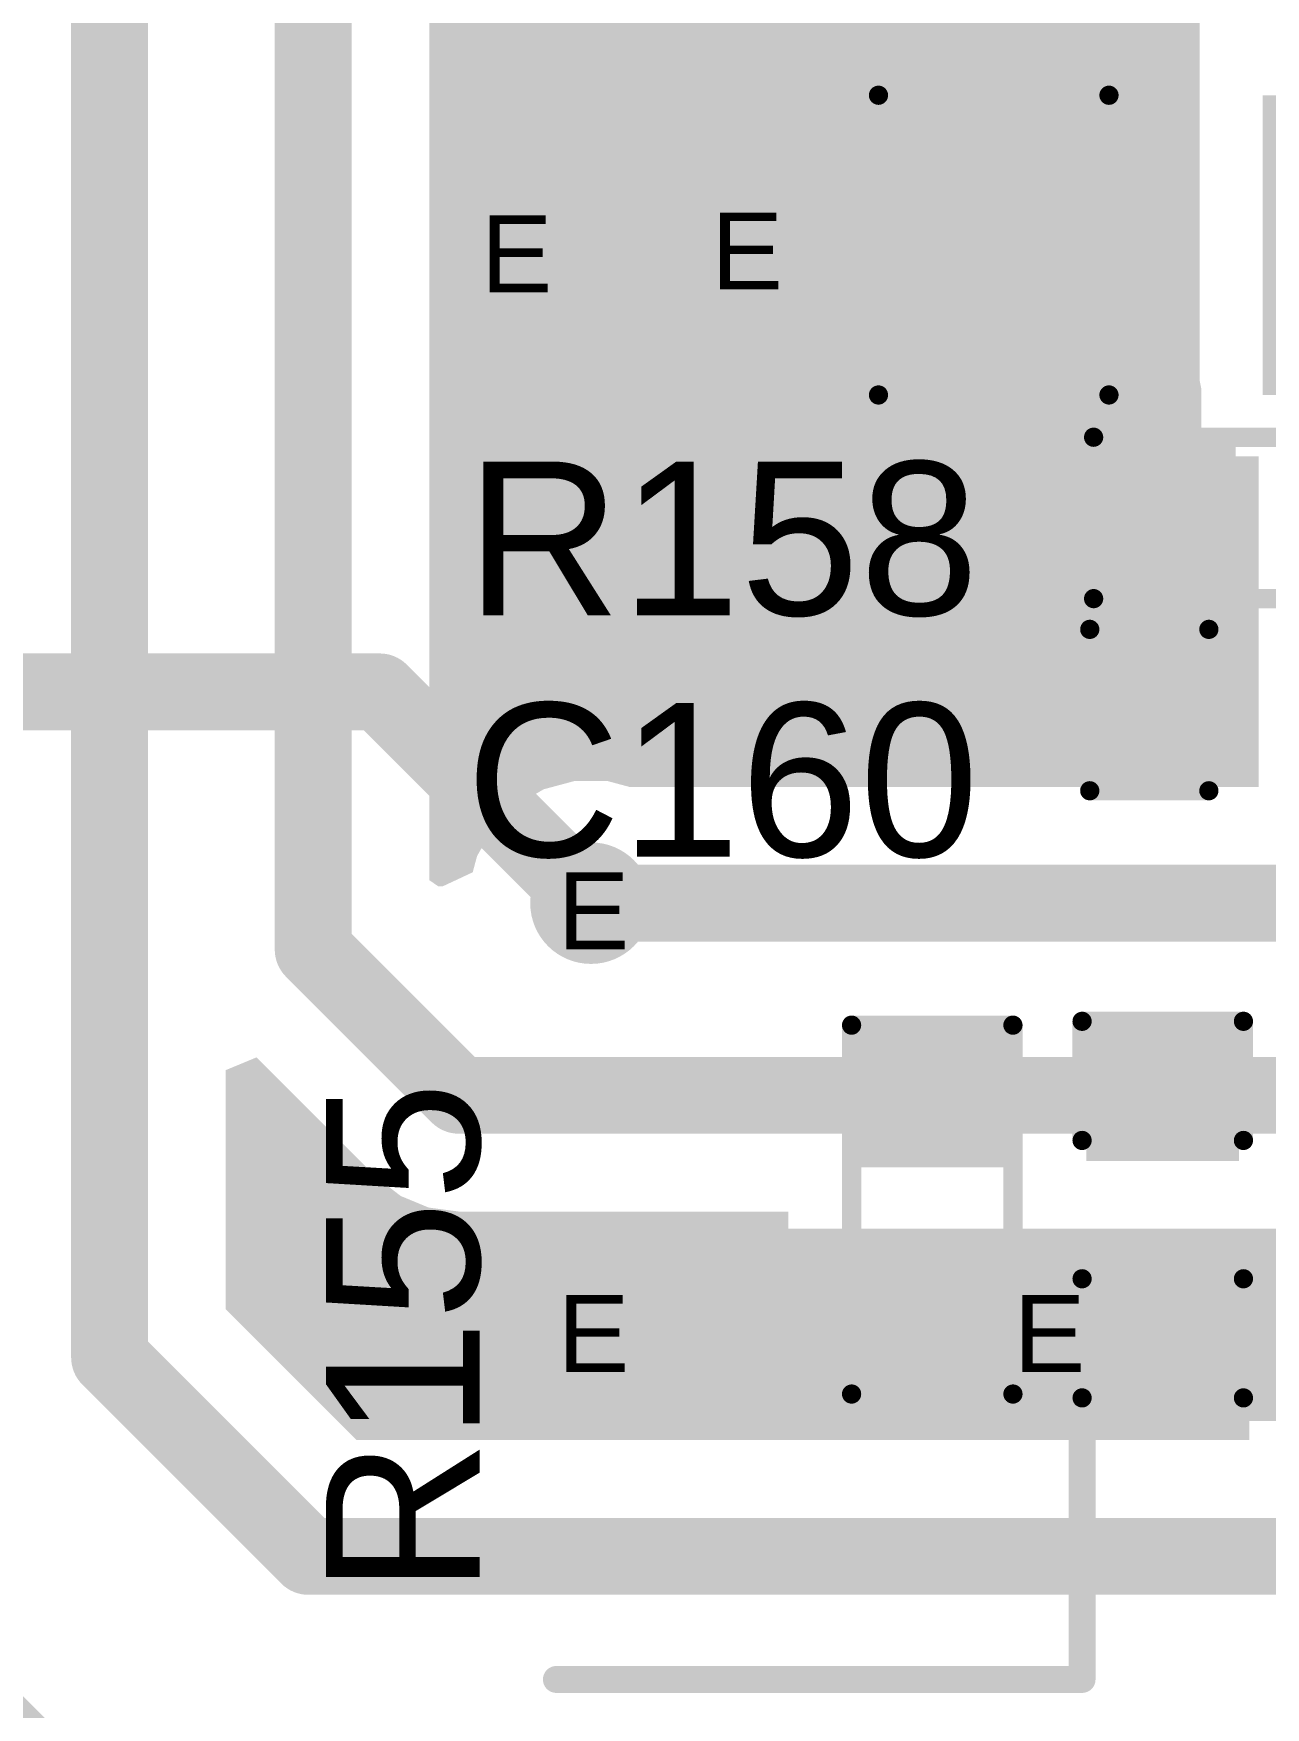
# Model space of a CAD drawing. Header units: inches. Extents: x 68 to 568, y 3 to 460.
# Drawn here: x 141.25 to 149.39, y 173.3 to 184.37 of the extents above; entities that cross this region are included whole.
import ezdxf

# ---------------------------------------------------------------- set-up
doc = ezdxf.new("R2010")
doc.units = ezdxf.units.IN
for name, color, linetype in [('Bottom Layer', 5, 'Continuous'), ('Bottom Solder', 6, 'Continuous'), ('Drill Drawing', 1, 'Continuous'), ('Layer 1', 16, 'Continuous'), ('Layer 2', 76, 'Continuous'), ('Top Layer', 1, 'Continuous'), ('Top Overlay', 2, 'Continuous'), ('Top Paste', 8, 'Continuous'), ('Top Solder', 216, 'Continuous'), ('Via Holes', 16, 'Continuous')]:
    doc.layers.add(name, color=color, linetype=linetype)
doc.styles.add('Arial', font='', dxfattribs={"height": 0.2})
doc.styles.get('Arial').set_extended_font_data('Arial')

# ---------------------------------------------------------------- blocks, each defined once
blk = doc.blocks.new('C___1206_346')
at = {"layer": 'Top Layer'}
for points in [[(-2.032, 0.889), (-0.508, 0.889), (-0.508, -0.889), (-2.032, -0.889)], [(0.508, 0.889), (2.032, 0.889), (2.032, -0.889), (0.508, -0.889)]]:
    blk.add_hatch(color=1, dxfattribs=at).paths.add_polyline_path(points)
at = {"layer": 'Top Paste'}
for points in [[(-2.032, 0.889), (-0.508, 0.889), (-0.508, -0.889), (-2.032, -0.889)], [(0.508, 0.889), (2.032, 0.889), (2.032, -0.889), (0.508, -0.889)]]:
    blk.add_hatch(color=8, dxfattribs=at).paths.add_polyline_path(points)
at = {"layer": 'Top Solder'}
for points in [[(-2.1336, 0.9905999999999999), (-0.4064, 0.9905999999999999), (-0.4064, -0.9905999999999999), (-2.1336, -0.9905999999999999)], [(0.4064, 0.9905999999999999), (2.1336, 0.9905999999999999), (2.1336, -0.9905999999999999), (0.4064, -0.9905999999999999)]]:
    blk.add_hatch(color=216, dxfattribs=at).paths.add_polyline_path(points)
at = {"layer": 'Top Overlay'}
for points in [[(-2.1336, 0.9905999999999999, 0.127, 0.127, 0), (-2.1336, -0.9905999999999999, 0.127, 0.127, 0)], [(-0.6096, 0.9905999999999999, 0.127, 0.127, 0), (-2.1336, 0.9905999999999999, 0.127, 0.127, 0)], [(2.1336, 0.9905999999999999, 0.127, 0.127, 0), (0.6096, 0.9905999999999999, 0.127, 0.127, 0)], [(2.1336, 0.9905999999999999, 0.127, 0.127, 0), (2.1336, -0.9905999999999999, 0.127, 0.127, 0)], [(-0.6096, -0.9905999999999999, 0.127, 0.127, 0), (-2.1336, -0.9905999999999999, 0.127, 0.127, 0)], [(2.1336, -0.9905999999999999, 0.127, 0.127, 0), (0.6096, -0.9905999999999999, 0.127, 0.127, 0)]]:
    blk.add_lwpolyline(points, format="xyseb", dxfattribs=at)
for points in [[(-2.16535, 0.9905999999999999, 0.0635, 0.0635, 1), (-2.10185, 0.9905999999999999, 0.0635, 0.0635, 1)], [(-2.16535, 0.9905999999999999, 0.0635, 0.0635, 1), (-2.10185, 0.9905999999999999, 0.0635, 0.0635, 1)], [(-0.64135, 0.9905999999999999, 0.0635, 0.0635, 1), (-0.57785, 0.9905999999999999, 0.0635, 0.0635, 1)], [(0.57785, 0.9905999999999999, 0.0635, 0.0635, 1), (0.64135, 0.9905999999999999, 0.0635, 0.0635, 1)], [(2.10185, 0.9905999999999999, 0.0635, 0.0635, 1), (2.16535, 0.9905999999999999, 0.0635, 0.0635, 1)], [(2.10185, 0.9905999999999999, 0.0635, 0.0635, 1), (2.16535, 0.9905999999999999, 0.0635, 0.0635, 1)], [(-2.16535, -0.9905999999999999, 0.0635, 0.0635, 1), (-2.10185, -0.9905999999999999, 0.0635, 0.0635, 1)], [(-2.16535, -0.9905999999999999, 0.0635, 0.0635, 1), (-2.10185, -0.9905999999999999, 0.0635, 0.0635, 1)], [(-0.64135, -0.9905999999999999, 0.0635, 0.0635, 1), (-0.57785, -0.9905999999999999, 0.0635, 0.0635, 1)], [(0.57785, -0.9905999999999999, 0.0635, 0.0635, 1), (0.64135, -0.9905999999999999, 0.0635, 0.0635, 1)], [(2.10185, -0.9905999999999999, 0.0635, 0.0635, 1), (2.16535, -0.9905999999999999, 0.0635, 0.0635, 1)], [(2.10185, -0.9905999999999999, 0.0635, 0.0635, 1), (2.16535, -0.9905999999999999, 0.0635, 0.0635, 1)]]:
    blk.add_lwpolyline(points, format="xyseb", close=True, dxfattribs=at)
blk = doc.blocks.new('C___0603_347')
at = {"layer": 'Top Layer'}
for points in [[(-0.3809999999999999, 0.4445), (-0.3809999999999999, -0.4445), (-1.143, -0.4445), (-1.143, 0.4445)], [(1.143, 0.4445), (1.143, -0.4445), (0.3809999999999999, -0.4445), (0.3809999999999999, 0.4445)]]:
    blk.add_hatch(color=1, dxfattribs=at).paths.add_polyline_path(points)
at = {"layer": 'Top Paste'}
for points in [[(-0.3809999999999999, 0.4445), (-0.3809999999999999, -0.4445), (-1.143, -0.4445), (-1.143, 0.4445)], [(1.143, 0.4445), (1.143, -0.4445), (0.3809999999999999, -0.4445), (0.3809999999999999, 0.4445)]]:
    blk.add_hatch(color=8, dxfattribs=at).paths.add_polyline_path(points)
at = {"layer": 'Top Solder'}
for points in [[(-0.3210001199999999, 0.50449988), (-0.3210001199999999, -0.50449988), (-1.20299988, -0.50449988), (-1.20299988, 0.50449988)], [(1.20299988, 0.50449988), (1.20299988, -0.50449988), (0.3210001199999999, -0.50449988), (0.3210001199999999, 0.50449988)]]:
    blk.add_hatch(color=216, dxfattribs=at).paths.add_polyline_path(points)
at = {"layer": 'Top Overlay'}
for points in [[(-1.2446, 0.5334, 0.127, 0.127, 0), (-1.2446, -0.5334, 0.127, 0.127, 0)], [(-1.2446, 0.5334, 0.127, 0.127, 0), (-0.4571999999999999, 0.5334, 0.127, 0.127, 0)], [(0.4571999999999999, 0.5334, 0.127, 0.127, 0), (1.2446, 0.5334, 0.127, 0.127, 0)], [(1.2446, 0.5334, 0.127, 0.127, 0), (1.2446, -0.5334, 0.127, 0.127, 0)], [(-1.2446, -0.5334, 0.127, 0.127, 0), (-0.4571999999999999, -0.5334, 0.127, 0.127, 0)], [(0.4571999999999999, -0.5334, 0.127, 0.127, 0), (1.2446, -0.5334, 0.127, 0.127, 0)]]:
    blk.add_lwpolyline(points, format="xyseb", dxfattribs=at)
for points in [[(-1.27635, 0.5334, 0.0635, 0.0635, 1), (-1.21285, 0.5334, 0.0635, 0.0635, 1)], [(-1.27635, 0.5334, 0.0635, 0.0635, 1), (-1.21285, 0.5334, 0.0635, 0.0635, 1)], [(-0.4889499999999999, 0.5334, 0.0635, 0.0635, 1), (-0.42545, 0.5334, 0.0635, 0.0635, 1)], [(0.42545, 0.5334, 0.0635, 0.0635, 1), (0.4889499999999999, 0.5334, 0.0635, 0.0635, 1)], [(1.21285, 0.5334, 0.0635, 0.0635, 1), (1.27635, 0.5334, 0.0635, 0.0635, 1)], [(1.21285, 0.5334, 0.0635, 0.0635, 1), (1.27635, 0.5334, 0.0635, 0.0635, 1)], [(-1.27635, -0.5334, 0.0635, 0.0635, 1), (-1.21285, -0.5334, 0.0635, 0.0635, 1)], [(-1.27635, -0.5334, 0.0635, 0.0635, 1), (-1.21285, -0.5334, 0.0635, 0.0635, 1)], [(-0.4889499999999999, -0.5334, 0.0635, 0.0635, 1), (-0.42545, -0.5334, 0.0635, 0.0635, 1)], [(0.42545, -0.5334, 0.0635, 0.0635, 1), (0.4889499999999999, -0.5334, 0.0635, 0.0635, 1)], [(1.21285, -0.5334, 0.0635, 0.0635, 1), (1.27635, -0.5334, 0.0635, 0.0635, 1)], [(1.21285, -0.5334, 0.0635, 0.0635, 1), (1.27635, -0.5334, 0.0635, 0.0635, 1)]]:
    blk.add_lwpolyline(points, format="xyseb", close=True, dxfattribs=at)
blk = doc.blocks.new('C___0603_351')
at = {"layer": 'Top Layer'}
for points in [[(-0.3809999999999999, 0.4445), (-0.3810000000000001, -0.4445), (-1.143, -0.4445), (-1.143, 0.4445)], [(1.143, 0.4445), (1.143, -0.4445), (0.3809999999999999, -0.4445), (0.3810000000000001, 0.4445)]]:
    blk.add_hatch(color=1, dxfattribs=at).paths.add_polyline_path(points)
at = {"layer": 'Top Paste'}
for points in [[(-0.3809999999999999, 0.4445), (-0.3810000000000001, -0.4445), (-1.143, -0.4445), (-1.143, 0.4445)], [(1.143, 0.4445), (1.143, -0.4445), (0.3809999999999999, -0.4445), (0.3810000000000001, 0.4445)]]:
    blk.add_hatch(color=8, dxfattribs=at).paths.add_polyline_path(points)
at = {"layer": 'Top Solder'}
for points in [[(-0.3210001199999999, 0.5044998799999999), (-0.3210001200000001, -0.50449988), (-1.20299988, -0.5044998799999999), (-1.20299988, 0.50449988)], [(1.20299988, 0.5044998799999999), (1.20299988, -0.50449988), (0.3210001199999999, -0.5044998799999999), (0.3210001200000001, 0.50449988)]]:
    blk.add_hatch(color=216, dxfattribs=at).paths.add_polyline_path(points)
at = {"layer": 'Top Overlay'}
for points in [[(-1.2446, -0.5334, 0.127, 0.127, 0), (-1.2446, 0.5334, 0.127, 0.127, 0)], [(-1.2446, 0.5334, 0.127, 0.127, 0), (-0.4571999999999999, 0.5334, 0.127, 0.127, 0)], [(0.4571999999999999, 0.5334, 0.127, 0.127, 0), (1.2446, 0.5334, 0.127, 0.127, 0)], [(1.2446, -0.5334, 0.127, 0.127, 0), (1.2446, 0.5334, 0.127, 0.127, 0)], [(-1.2446, -0.5334, 0.127, 0.127, 0), (-0.4571999999999999, -0.5334, 0.127, 0.127, 0)], [(0.4571999999999999, -0.5334, 0.127, 0.127, 0), (1.2446, -0.5334, 0.127, 0.127, 0)]]:
    blk.add_lwpolyline(points, format="xyseb", dxfattribs=at)
for points in [[(-1.27635, 0.5334, 0.0635, 0.0635, 1), (-1.21285, 0.5334, 0.0635, 0.0635, 1)], [(-1.27635, 0.5334, 0.0635, 0.0635, 1), (-1.21285, 0.5334, 0.0635, 0.0635, 1)], [(-0.4889499999999999, 0.5334, 0.0635, 0.0635, 1), (-0.42545, 0.5334, 0.0635, 0.0635, 1)], [(0.42545, 0.5334, 0.0635, 0.0635, 1), (0.4889499999999999, 0.5334, 0.0635, 0.0635, 1)], [(1.21285, 0.5334, 0.0635, 0.0635, 1), (1.27635, 0.5334, 0.0635, 0.0635, 1)], [(1.21285, 0.5334, 0.0635, 0.0635, 1), (1.27635, 0.5334, 0.0635, 0.0635, 1)], [(-1.27635, -0.5334, 0.0635, 0.0635, 1), (-1.21285, -0.5334, 0.0635, 0.0635, 1)], [(-1.27635, -0.5334, 0.0635, 0.0635, 1), (-1.21285, -0.5334, 0.0635, 0.0635, 1)], [(-0.4889499999999999, -0.5334, 0.0635, 0.0635, 1), (-0.42545, -0.5334, 0.0635, 0.0635, 1)], [(0.42545, -0.5334, 0.0635, 0.0635, 1), (0.4889499999999999, -0.5334, 0.0635, 0.0635, 1)], [(1.21285, -0.5334, 0.0635, 0.0635, 1), (1.27635, -0.5334, 0.0635, 0.0635, 1)], [(1.21285, -0.5334, 0.0635, 0.0635, 1), (1.27635, -0.5334, 0.0635, 0.0635, 1)]]:
    blk.add_lwpolyline(points, format="xyseb", close=True, dxfattribs=at)
blk = doc.blocks.new('R___0603_380')
at = {"layer": 'Top Layer'}
for points in [[(-0.3809999999999999, 0.4445), (-0.3809999999999999, -0.4445), (-1.143, -0.4445), (-1.143, 0.4445)], [(1.143, 0.4445), (1.143, -0.4445), (0.3809999999999999, -0.4445), (0.3809999999999999, 0.4445)]]:
    blk.add_hatch(color=1, dxfattribs=at).paths.add_polyline_path(points)
at = {"layer": 'Top Paste'}
for points in [[(-0.3809999999999999, 0.4445), (-0.3809999999999999, -0.4445), (-1.143, -0.4445), (-1.143, 0.4445)], [(1.143, 0.4445), (1.143, -0.4445), (0.3809999999999999, -0.4445), (0.3809999999999999, 0.4445)]]:
    blk.add_hatch(color=8, dxfattribs=at).paths.add_polyline_path(points)
at = {"layer": 'Top Solder'}
for points in [[(-0.2794, 0.5460999999999999), (-0.2794, -0.5460999999999999), (-1.2446, -0.5460999999999999), (-1.2446, 0.5460999999999999)], [(1.2446, 0.5460999999999999), (1.2446, -0.5460999999999999), (0.2794, -0.5460999999999999), (0.2794, 0.5460999999999999)]]:
    blk.add_hatch(color=216, dxfattribs=at).paths.add_polyline_path(points)
at = {"layer": 'Top Overlay'}
for points in [[(-1.2192, 0.5334, 0.127, 0.127, 0), (-1.2192, -0.5334, 0.127, 0.127, 0)], [(-1.2192, 0.5334, 0.127, 0.127, 0), (1.2192, 0.5334, 0.127, 0.127, 0)], [(1.2192, 0.5334, 0.127, 0.127, 0), (1.2192, -0.5334, 0.127, 0.127, 0)], [(-1.2192, -0.5334, 0.127, 0.127, 0), (1.2192, -0.5334, 0.127, 0.127, 0)]]:
    blk.add_lwpolyline(points, format="xyseb", dxfattribs=at)
for points in [[(-1.25095, 0.5334, 0.0635, 0.0635, 1), (-1.18745, 0.5334, 0.0635, 0.0635, 1)], [(-1.25095, 0.5334, 0.0635, 0.0635, 1), (-1.18745, 0.5334, 0.0635, 0.0635, 1)], [(1.18745, 0.5334, 0.0635, 0.0635, 1), (1.25095, 0.5334, 0.0635, 0.0635, 1)], [(1.18745, 0.5334, 0.0635, 0.0635, 1), (1.25095, 0.5334, 0.0635, 0.0635, 1)], [(-1.25095, -0.5334, 0.0635, 0.0635, 1), (-1.18745, -0.5334, 0.0635, 0.0635, 1)], [(-1.25095, -0.5334, 0.0635, 0.0635, 1), (-1.18745, -0.5334, 0.0635, 0.0635, 1)], [(1.18745, -0.5334, 0.0635, 0.0635, 1), (1.25095, -0.5334, 0.0635, 0.0635, 1)], [(1.18745, -0.5334, 0.0635, 0.0635, 1), (1.25095, -0.5334, 0.0635, 0.0635, 1)]]:
    blk.add_lwpolyline(points, format="xyseb", close=True, dxfattribs=at)
blk = doc.blocks.new('R___0603_383')
at = {"layer": 'Top Layer'}
for points in [[(-0.3809999999999999, 0.4445), (-0.3810000000000001, -0.4445), (-1.143, -0.4445), (-1.143, 0.4445)], [(1.143, 0.4445), (1.143, -0.4445), (0.3809999999999999, -0.4445), (0.3810000000000001, 0.4445)]]:
    blk.add_hatch(color=1, dxfattribs=at).paths.add_polyline_path(points)
at = {"layer": 'Top Paste'}
for points in [[(-0.3809999999999999, 0.4445), (-0.3810000000000001, -0.4445), (-1.143, -0.4445), (-1.143, 0.4445)], [(1.143, 0.4445), (1.143, -0.4445), (0.3809999999999999, -0.4445), (0.3810000000000001, 0.4445)]]:
    blk.add_hatch(color=8, dxfattribs=at).paths.add_polyline_path(points)
at = {"layer": 'Top Solder'}
for points in [[(-0.2793999999999999, 0.5460999999999999), (-0.2794, -0.5461), (-1.2446, -0.5460999999999999), (-1.2446, 0.5461)], [(1.2446, 0.5460999999999999), (1.2446, -0.5461), (0.2793999999999999, -0.5460999999999999), (0.2794, 0.5461)]]:
    blk.add_hatch(color=216, dxfattribs=at).paths.add_polyline_path(points)
at = {"layer": 'Top Overlay'}
for points in [[(-1.2192, -0.5334, 0.127, 0.127, 0), (-1.2192, 0.5334, 0.127, 0.127, 0)], [(-1.2192, 0.5334, 0.127, 0.127, 0), (1.2192, 0.5334, 0.127, 0.127, 0)], [(1.2192, -0.5334, 0.127, 0.127, 0), (1.2192, 0.5334, 0.127, 0.127, 0)], [(-1.2192, -0.5334, 0.127, 0.127, 0), (1.2192, -0.5334, 0.127, 0.127, 0)]]:
    blk.add_lwpolyline(points, format="xyseb", dxfattribs=at)
for points in [[(-1.25095, 0.5334, 0.0635, 0.0635, 1), (-1.18745, 0.5334, 0.0635, 0.0635, 1)], [(-1.25095, 0.5334, 0.0635, 0.0635, 1), (-1.18745, 0.5334, 0.0635, 0.0635, 1)], [(1.18745, 0.5334, 0.0635, 0.0635, 1), (1.25095, 0.5334, 0.0635, 0.0635, 1)], [(1.18745, 0.5334, 0.0635, 0.0635, 1), (1.25095, 0.5334, 0.0635, 0.0635, 1)], [(-1.25095, -0.5334, 0.0635, 0.0635, 1), (-1.18745, -0.5334, 0.0635, 0.0635, 1)], [(-1.25095, -0.5334, 0.0635, 0.0635, 1), (-1.18745, -0.5334, 0.0635, 0.0635, 1)], [(1.18745, -0.5334, 0.0635, 0.0635, 1), (1.25095, -0.5334, 0.0635, 0.0635, 1)], [(1.18745, -0.5334, 0.0635, 0.0635, 1), (1.25095, -0.5334, 0.0635, 0.0635, 1)]]:
    blk.add_lwpolyline(points, format="xyseb", close=True, dxfattribs=at)

msp = doc.modelspace()

# ---------------------------------------------------------------- hatches: boundary and pattern name
at = {"layer": 'Bottom Layer'}
h = msp.add_hatch(color=5, dxfattribs=at)
edge = h.paths.add_edge_path()
edge.add_arc((144.4244, 182.963058), 0.2999994, 0, 360)
h = msp.add_hatch(color=5, dxfattribs=at)
edge = h.paths.add_edge_path()
edge.add_arc((145.9484, 182.98145776), 0.2999994, 0, 360)
h = msp.add_hatch(color=5, dxfattribs=at)
edge = h.paths.add_edge_path()
edge.add_arc((144.9324, 178.619658), 0.2999994, 0, 360)
h = msp.add_hatch(color=5, dxfattribs=at)
edge = h.paths.add_edge_path()
edge.add_arc((144.9324, 175.825658), 0.2999994, 0, 360)
h = msp.add_hatch(color=5, dxfattribs=at)
edge = h.paths.add_edge_path()
edge.add_arc((147.94740032, 175.825658), 0.2999994, 0, 360)
at = {"layer": 'Bottom Solder'}
h = msp.add_hatch(color=6, dxfattribs=at)
edge = h.paths.add_edge_path()
edge.add_arc((144.4244, 182.963058), 0.4015993999999999, 0, 360)
h = msp.add_hatch(color=6, dxfattribs=at)
edge = h.paths.add_edge_path()
edge.add_arc((145.9484, 182.98145776), 0.4015993999999999, 0, 360)
h = msp.add_hatch(color=6, dxfattribs=at)
edge = h.paths.add_edge_path()
edge.add_arc((144.9324, 178.619658), 0.4015993999999999, 0, 360)
h = msp.add_hatch(color=6, dxfattribs=at)
edge = h.paths.add_edge_path()
edge.add_arc((144.9324, 175.825658), 0.4015993999999999, 0, 360)
h = msp.add_hatch(color=6, dxfattribs=at)
edge = h.paths.add_edge_path()
edge.add_arc((147.94740032, 175.825658), 0.4015993999999999, 0, 360)
at = {"layer": 'Layer 1'}
h = msp.add_hatch(color=16, dxfattribs=at)
edge = h.paths.add_edge_path()
edge.add_arc((144.4244, 182.963058), 0.2999994, 0, 360)
h = msp.add_hatch(color=16, dxfattribs=at)
edge = h.paths.add_edge_path()
edge.add_arc((145.9484, 182.98145776), 0.2999994, 0, 360)
h = msp.add_hatch(color=16, dxfattribs=at)
edge = h.paths.add_edge_path()
edge.add_arc((144.9324, 178.619658), 0.2999994, 0, 360)
h = msp.add_hatch(color=16, dxfattribs=at)
edge = h.paths.add_edge_path()
edge.add_arc((144.9324, 175.825658), 0.2999994, 0, 360)
h = msp.add_hatch(color=16, dxfattribs=at)
edge = h.paths.add_edge_path()
edge.add_arc((147.94740032, 175.825658), 0.2999994, 0, 360)
at = {"layer": 'Layer 2'}
h = msp.add_hatch(color=76, dxfattribs=at)
edge = h.paths.add_edge_path()
edge.add_arc((144.4244, 182.963058), 0.2999994, 0, 360)
h = msp.add_hatch(color=76, dxfattribs=at)
edge = h.paths.add_edge_path()
edge.add_arc((145.9484, 182.98145776), 0.2999994, 0, 360)
h = msp.add_hatch(color=76, dxfattribs=at)
edge = h.paths.add_edge_path()
edge.add_arc((144.9324, 178.619658), 0.2999994, 0, 360)
h = msp.add_hatch(color=76, dxfattribs=at)
edge = h.paths.add_edge_path()
edge.add_arc((144.9324, 175.825658), 0.2999994, 0, 360)
h = msp.add_hatch(color=76, dxfattribs=at)
edge = h.paths.add_edge_path()
edge.add_arc((147.94740032, 175.825658), 0.2999994, 0, 360)
at = {"layer": 'Top Layer'}
for points in [[(162.70297152, 197.7443467), (162.681793, 197.71674706), (162.60501134, 197.5313804), (162.57882394, 197.33245776), (162.57882394, 194.33310638), (162.44271042, 194.23528082), (162.3756214, 194.211829), (162.2044, 194.24588532), (157.513401, 194.24588532), (157.31518956, 194.20645944), (157.28091734, 194.1835588), (157.0992032, 194.1835588), (157.0992032, 194.02241866), (157.03487516, 193.92614504), (156.99544928, 193.7279336), (156.99544928, 193.40651692), (156.97150724, 193.224658), (156.99544928, 193.04279908), (156.99544928, 192.7865588), (155.66822308, 192.7865588), (155.57001144, 192.85218224), (155.3718, 192.89160812), (149.47489536, 192.89160812), (149.27668392, 192.85218224), (149.10864768, 192.73990408), (148.99636952, 192.57186784), (148.95694364, 192.3736564), (148.95694364, 190.72845776), (148.95694364, 182.074058), (148.96689536, 182.02402508), (148.96689536, 181.5724588), (149.34789536, 181.5724588), (149.34789536, 180.2135588), (149.34789536, 179.38823406), (145.18590216, 179.38823406), (145.0387752, 179.4276574), (144.8260248, 179.4276574), (144.62052356, 179.37259274), (144.43627704, 179.26621754), (144.28584046, 179.11578096), (144.17946526, 178.93153444), (144.15057022, 178.8236962), (143.95123356, 178.7304401), (143.92331896, 178.7311513), (143.86425126, 178.77061782), (143.86425126, 194.82720242), (144.43253054, 195.3954817), (159.74838256, 195.3954817), (159.9473052, 195.4216691), (160.13267186, 195.49845076), (160.29184858, 195.62059174), (162.54986794, 197.87861364)], [(143.51540766, 176.80619198), (143.67458438, 176.684051), (143.85995104, 176.60726934), (144.05887368, 176.5810794), (144.058894, 176.58108194), (146.23639536, 176.58108194), (146.23639536, 176.4670588), (149.66539536, 176.4670588), (149.66539536, 176.58108194), (151.25572746, 176.58108194), (151.33348956, 176.393348), (151.1925983, 176.25245674), (151.07045732, 176.09328002), (150.99367566, 175.90791336), (150.96748826, 175.70899072), (150.96748826, 175.1970588), (149.28439536, 175.1970588), (149.28439536, 175.07023406), (143.3828095, 175.07023406), (142.51805126, 175.9349923), (142.51805126, 177.51617786), (142.72125126, 177.60034838)]]:
    msp.add_hatch(color=1, dxfattribs=at).paths.add_polyline_path(points)
h = msp.add_hatch(color=1, dxfattribs=at)
edge = h.paths.add_edge_path()
edge.add_arc((144.4244, 182.963058), 0.2999994, 0, 360)
h = msp.add_hatch(color=1, dxfattribs=at)
edge = h.paths.add_edge_path()
edge.add_arc((145.9484, 182.98145776), 0.2999994, 0, 360)
h = msp.add_hatch(color=1, dxfattribs=at)
edge = h.paths.add_edge_path()
edge.add_arc((144.9324, 178.619658), 0.2999994, 0, 360)
h = msp.add_hatch(color=1, dxfattribs=at)
edge = h.paths.add_edge_path()
edge.add_arc((144.9324, 175.825658), 0.2999994, 0, 360)
h = msp.add_hatch(color=1, dxfattribs=at)
edge = h.paths.add_edge_path()
edge.add_arc((147.94740032, 175.825658), 0.2999994, 0, 360)
at = {"layer": 'Top Solder'}
h = msp.add_hatch(color=216, dxfattribs=at)
edge = h.paths.add_edge_path()
edge.add_arc((144.4244, 182.963058), 0.4015993999999999, 0, 360)
h = msp.add_hatch(color=216, dxfattribs=at)
edge = h.paths.add_edge_path()
edge.add_arc((145.9484, 182.98145776), 0.4015993999999999, 0, 360)
h = msp.add_hatch(color=216, dxfattribs=at)
edge = h.paths.add_edge_path()
edge.add_arc((144.9324, 178.619658), 0.4015993999999999, 0, 360)
h = msp.add_hatch(color=216, dxfattribs=at)
edge = h.paths.add_edge_path()
edge.add_arc((144.9324, 175.825658), 0.4015993999999999, 0, 360)
h = msp.add_hatch(color=216, dxfattribs=at)
edge = h.paths.add_edge_path()
edge.add_arc((147.94740032, 175.825658), 0.4015993999999999, 0, 360)
at = {"layer": 'Via Holes'}
h = msp.add_hatch(color=7, dxfattribs=at)
edge = h.paths.add_edge_path()
edge.add_arc((144.4244, 182.963058), 0.1499997, 0, 360)
h = msp.add_hatch(color=7, dxfattribs=at)
edge = h.paths.add_edge_path()
edge.add_arc((145.9484, 182.98145776), 0.1499997, 0, 360)
h = msp.add_hatch(color=7, dxfattribs=at)
edge = h.paths.add_edge_path()
edge.add_arc((144.9324, 178.619658), 0.1499997, 0, 360)
h = msp.add_hatch(color=7, dxfattribs=at)
edge = h.paths.add_edge_path()
edge.add_arc((144.9324, 175.825658), 0.1499997, 0, 360)
h = msp.add_hatch(color=7, dxfattribs=at)
edge = h.paths.add_edge_path()
edge.add_arc((147.94740032, 175.825658), 0.1499997, 0, 360)

# ---------------------------------------------------------------- linework, layer by layer
at = {"layer": 'Bottom Layer'}
for points in [[(133.1217683, 180.0163786, 0.508, 0.508, 0), (143.5356794, 180.0163786, 0.508, 0.508, 0)], [(143.5356794, 180.0163786, 0.508, 0.508, 0), (144.9324, 178.619658, 0.508, 0.508, 0)]]:
    msp.add_lwpolyline(points, format="xyseb", dxfattribs=at)
for points in [[(143.4086794, 180.0163786, 0.254, 0.254, 1), (143.6626794, 180.0163786, 0.254, 0.254, 1)], [(143.4086794, 180.0163786, 0.254, 0.254, 1), (143.6626794, 180.0163786, 0.254, 0.254, 1)], [(144.8054, 178.619658, 0.254, 0.254, 1), (145.0594, 178.619658, 0.254, 0.254, 1)]]:
    msp.add_lwpolyline(points, format="xyseb", close=True, dxfattribs=at)
at = {"layer": 'Top Layer'}
for points in [[(141.7494752, 175.61663632, 0.508, 0.508, 0), (141.7494752, 195.83282144, 0.508, 0.508, 0)], [(143.0956752, 178.31285648, 0.508, 0.508, 0), (143.0956752, 195.1455584, 0.508, 0.508, 0)], [(144.9324, 178.619658, 0.508, 0.508, 0), (153.4857992, 178.619658, 0.508, 0.508, 0)], [(143.0956752, 178.31285648, 0.508, 0.508, 0), (144.05887368, 177.349658, 0.508, 0.508, 0)], [(144.05887368, 177.349658, 0.508, 0.508, 0), (147.18889536, 177.349658, 0.508, 0.508, 0)], [(147.18889536, 177.349658, 0.508, 0.508, 0), (148.71289536, 177.349658, 0.508, 0.508, 0)], [(148.71289536, 177.349658, 0.508, 0.508, 0), (153.4857992, 177.349658, 0.508, 0.508, 0)], [(141.7494752, 175.61663632, 0.508, 0.508, 0), (143.06445352, 174.301658, 0.508, 0.508, 0)], [(143.06445352, 174.301658, 0.508, 0.508, 0), (150.241, 174.301658, 0.508, 0.508, 0)], [(140.41798688, 173.7769448, 0.508, 0.508, 0), (142.35707368, 171.837858, 0.508, 0.508, 0)]]:
    msp.add_lwpolyline(points, format="xyseb", dxfattribs=at)
for points in [[(144.8054, 178.619658, 0.254, 0.254, 1), (145.0594, 178.619658, 0.254, 0.254, 1)], [(142.9686752, 178.31285648, 0.254, 0.254, 1), (143.2226752, 178.31285648, 0.254, 0.254, 1)], [(142.9686752, 178.31285648, 0.254, 0.254, 1), (143.2226752, 178.31285648, 0.254, 0.254, 1)], [(143.93187368, 177.349658, 0.254, 0.254, 1), (144.18587368, 177.349658, 0.254, 0.254, 1)], [(143.93187368, 177.349658, 0.254, 0.254, 1), (144.18587368, 177.349658, 0.254, 0.254, 1)], [(147.06189536, 177.349658, 0.254, 0.254, 1), (147.31589536, 177.349658, 0.254, 0.254, 1)], [(147.06189536, 177.349658, 0.254, 0.254, 1), (147.31589536, 177.349658, 0.254, 0.254, 1)], [(148.58589536, 177.349658, 0.254, 0.254, 1), (148.83989536, 177.349658, 0.254, 0.254, 1)], [(148.58589536, 177.349658, 0.254, 0.254, 1), (148.83989536, 177.349658, 0.254, 0.254, 1)], [(141.6224752, 175.61663632, 0.254, 0.254, 1), (141.8764752, 175.61663632, 0.254, 0.254, 1)], [(141.6224752, 175.61663632, 0.254, 0.254, 1), (141.8764752, 175.61663632, 0.254, 0.254, 1)], [(142.93745352, 174.301658, 0.254, 0.254, 1), (143.19145352, 174.301658, 0.254, 0.254, 1)], [(142.93745352, 174.301658, 0.254, 0.254, 1), (143.19145352, 174.301658, 0.254, 0.254, 1)]]:
    msp.add_lwpolyline(points, format="xyseb", close=True, dxfattribs=at)
at = {"layer": 'Top Overlay'}
for points in [[(148.17949536, 173.48825856, 0.1778, 0.1778, 0), (148.17949536, 175.3494588, 0.1778, 0.1778, 0)], [(144.7038, 173.48825856, 0.1778, 0.1778, 0), (148.17949536, 173.48825856, 0.1778, 0.1778, 0)]]:
    msp.add_lwpolyline(points, format="xyseb", dxfattribs=at)
for points in [[(148.13504536, 175.3494588, 0.08889999999999999, 0.08889999999999999, 1), (148.22394536, 175.3494588, 0.08889999999999999, 0.08889999999999999, 1)], [(144.65935, 173.48825856, 0.08889999999999999, 0.08889999999999999, 1), (144.74825, 173.48825856, 0.08889999999999999, 0.08889999999999999, 1)], [(148.13504536, 173.48825856, 0.08889999999999999, 0.08889999999999999, 1), (148.22394536, 173.48825856, 0.08889999999999999, 0.08889999999999999, 1)], [(148.13504536, 173.48825856, 0.08889999999999999, 0.08889999999999999, 1), (148.22394536, 173.48825856, 0.08889999999999999, 0.08889999999999999, 1)]]:
    msp.add_lwpolyline(points, format="xyseb", close=True, dxfattribs=at)

# ---------------------------------------------------------------- block references
for name, p, rotation in [('C___1206_346', (148.96689536, 182.9694588), 180), ('R___0603_380', (147.18889536, 176.5940588), 90), ('C___0603_347', (148.71289536, 176.5940588), 90)]:
    msp.add_blockref(name, p, dxfattribs=dict(rotation=rotation))
for name, p in [('R___0603_383', (149.47489536, 181.1660588)), ('C___0603_351', (149.47489536, 179.8960588))]:
    msp.add_blockref(name, p)

# ---------------------------------------------------------------- texts
at = {"layer": 'Drill Drawing', "style": 'Arial'}
for p in [(144.2043217, 182.65834182), (145.7283217, 182.67674158), (144.7123217, 178.31494182), (144.7123217, 175.52094182), (147.72732202, 175.52094182)]:
    msp.add_text('E', height=0.508, dxfattribs=at).set_placement(p)
at = {"layer": 'Top Overlay', "style": 'Arial'}
for s, p in [('R158', (144.10440572, 180.52252694)), ('C160', (144.10440572, 178.92675162))]:
    msp.add_text(s, height=1.016, dxfattribs=at).set_placement(p)
msp.add_text('R155', height=1.016, rotation=90, dxfattribs=at).set_placement((144.1956349, 174.04823204))

doc.saveas('drawing.dxf')
